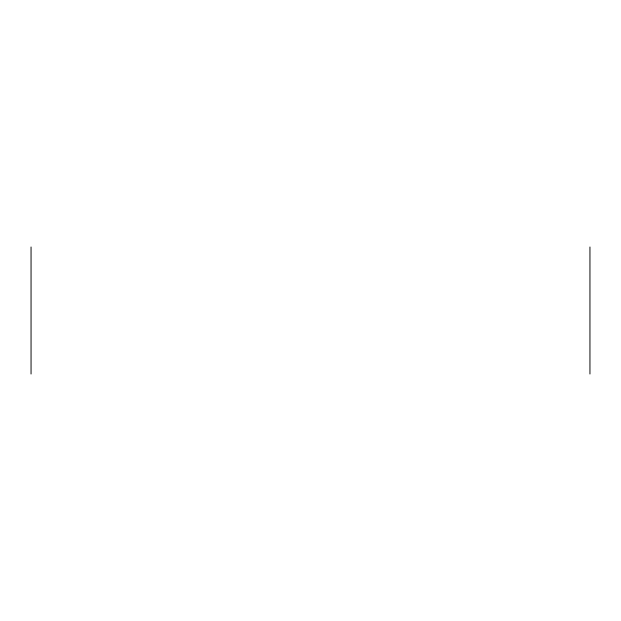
<?xml version="1.0" encoding="UTF-8"?>
<svg xmlns="http://www.w3.org/2000/svg" width="621" height="621" viewBox="0 0 621 621"><rect width="100%" height="100%" fill="white"/><g stroke="black" fill="none" stroke-linecap="round" stroke-linejoin="round"><path stroke-width="0.93" d="M589.95 246.987L589.95 374.013M31.05 246.987L31.05 374.013"/></g></svg>
